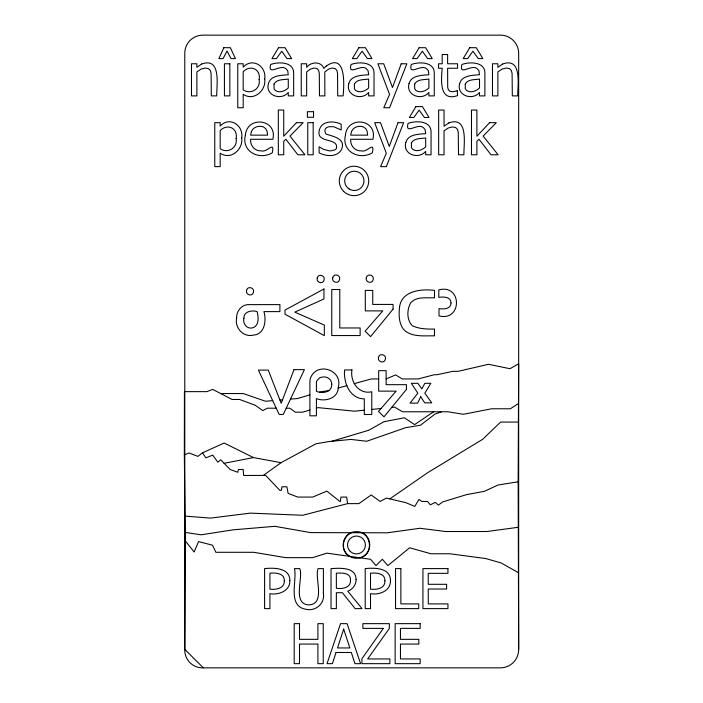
<?xml version="1.0" encoding="UTF-8"?>
<svg xmlns="http://www.w3.org/2000/svg" width="703" height="703" viewBox="0 0 703 703"><rect width="100%" height="100%" fill="white"/><g stroke="black" fill="none" stroke-linecap="round" stroke-linejoin="round"><path stroke-width="1.05" d="M203.308 667.85L184.775 649.317L184.775 53.683A18.085 18.085 0 0 1 203.308 35.15L500.141 35.15A18.199 18.199 0 0 1 518.665 53.683L518.665 649.317A18.26 18.26 0 0 1 500.141 667.85L203.308 667.85A17.742 17.742 0 0 1 184.775 649.317L185.32 540.897L184.335 454.885L184.432 391.641L206.84 391.641L212.728 389.4L232.052 399.48L239.644 399.48L255.145 405.236L262.781 410.605L267.342 408.206L276.253 408.206M518.665 649.317L518.146 481.801L518.665 363.785L509.974 368.706L488.515 364.295L458.136 371.325L452.873 371.325L437.02 374.725L434.313 374.725L418.197 378.943L402.221 378.943L395.666 374.927L386.132 378.926M441.502 411.773L434.99 414.102L420.456 425.227L405.631 427.696L366.729 441.264L351.025 439.428L329.074 441.528L315.875 443.813L281.059 462.688L253.511 457.583L224.108 443.031L202.517 452.82L197.903 456.388L189.089 452.978L184.335 454.885M263.3 475.448L281.059 462.688M389.814 498.893L427.406 472.855L482.653 439.322L500.606 422.072L518.252 422.072M433.637 411.773L414.594 424.612L404.339 417.775L383.847 421.747L368.794 430.245L331.895 441.264M518.287 403.61L510.36 408.777L491.634 408.777L463.347 414.295L448.092 411.773L402.511 411.773L394.585 407.107L391.72 407.406M359.918 557.822C374.541 554.597 371.439 531.02 356.474 531.688C343.407 531.099 338.222 550.475 349.83 556.495M309.9 394.858L297.562 398.531L290.48 399.128M319.584 391.975L328.916 390.622M309.9 410.034L302.58 412.178L295.269 412.178L289.9 408.206L286.2 408.206M316.412 408.118L318.037 407.635L354.655 411.185L364.303 410.201M338.196 388.065L346.939 385.657M354.171 383.671L371.369 378.926L378.68 378.926M518.146 481.801L498.058 485.008L484.543 491.283L466.458 494.657L442.705 501.907L438.417 505.097L435.227 502.329L430.341 504.816L427.486 501.45L421.844 501.45L418.962 499.446L414.761 506.424L405.868 502.68L386.386 498.084L380.095 501.45L371.219 494.991L358.89 503.629L347.563 503.629L302.782 515.273L250.356 513.128L210.469 518.102L185.03 516.116M224.108 463.303L253.511 457.583M518.348 527.276L486.968 531.512L445.597 531.512L419.955 528.278L387.195 532.812L310.559 532.602L274.882 526.319L233.027 529.851L201.12 534.807L185.223 532.435M371.782 409.436L381.079 408.487M272.702 400.64L265.558 401.246L243.247 393.557L220.698 393.557M279.926 400.025L282.536 399.805M518.559 572.76L501.063 562.91L485.703 558.542L449.683 553.762L430.904 553.762L409.638 547.778L387.854 565.616L382.37 559.272L376 565.616L370.516 559.272L326.86 553.156L312.598 557.655L285.664 557.655L253.765 552.294L215.839 552.294L212.552 545.22L198.562 541.582L194.142 552.013L185.32 540.897M202.517 452.82L205.882 457.864L212.745 455.14L217.825 462.187L220.698 459.797L230.118 469.49L237.799 472.284L238.414 469.49L243.203 469.49L243.616 475.448L265.716 475.448L279.794 490.334L281.393 490.334L281.938 486.784L286.877 486.784L288.133 493.392L297.738 497.074L312.782 497.074L326.825 491.125L340.27 501.731L340.964 497.074L346.72 497.074L347.563 503.629M360.744 532.391A13.295 13.295 0 0 1 367.194 552.839A13.295 13.295 0 0 1 345.753 552.839A13.295 13.295 0 0 1 352.203 532.391M236.647 317.897C234.442 327.8 243.317 337.739 253.625 335.076C264.855 334.32 266.586 320.155 263.897 311.614L279.899 311.614L279.899 304.619L249.09 304.619C241.99 304.153 236.278 311.086 236.647 317.897M351.931 369.936C350.015 381.791 358.732 394.726 371.782 391.773L371.782 414.506L364.303 414.506L364.303 398.847C354.013 399.005 347.177 389.945 345.322 380.71A33.129 33.129 0 0 1 344.602 369.936L351.931 369.936M243.879 318.327C242.561 323.398 246.771 329.18 252.236 327.95C259.407 326.069 258.546 317.202 257.105 311.614C251.876 309.856 243.519 311.508 243.879 318.327M323.398 593.569C325.006 603.728 315.339 611.759 305.612 609.22C287.052 606.012 297.36 579.949 294.452 568.604L299.777 568.604C303.591 577.453 291.842 604.158 308.916 604.914C326.016 604.105 314.285 577.523 318.081 568.604L323.398 568.604L323.398 593.569M241.718 137.876C243.335 149.37 230.804 160.548 220.18 153.175L220.18 166.637L214.767 166.637L214.767 122.665L220.18 122.665L220.18 126.03C229.635 115.96 243.669 125.257 241.718 137.876M264.723 78.982C266.34 90.476 253.809 101.654 243.185 94.281L243.185 107.744L237.772 107.744L237.772 63.771L243.185 63.771L243.185 67.137C252.641 57.066 266.674 66.363 264.723 78.982M331.754 384.049C332.264 392.265 322.457 394.005 316.412 391.325L316.412 382.45A6.38 6.38 0 0 1 317 380.516L319.768 377.766A5.598 5.598 0 0 1 321.631 377.239C326.35 375.868 331.658 378.829 331.754 384.049M245.365 135.187C241.322 151.62 259.196 160.53 272.254 152.832C275.093 140.117 266.753 153.087 261.208 150.82C254.776 151.294 250.057 145.451 250.602 139.282L272.861 139.282C277.641 118.877 247.131 115.362 245.365 135.187M345.437 135.187C341.394 151.62 359.268 160.53 372.326 152.832C375.165 140.117 366.825 153.087 361.289 150.82C354.848 151.294 350.129 145.451 350.674 139.282L372.933 139.282C377.713 118.877 347.203 115.362 345.437 135.187M289.856 580.669C290.207 591.003 278.59 595.204 269.917 593.701L269.917 608.622L264.592 608.622L264.592 568.604C273.748 567.646 290.049 567.629 289.856 580.669M390.464 580.669C390.815 591.003 379.189 595.204 370.516 593.701L370.516 608.622L365.2 608.622L365.2 568.604C374.356 567.646 390.648 567.629 390.464 580.669M319.478 129.624C315.058 144.238 339.066 136.83 336.394 148.518L334.944 149.924L329.997 150.987L323.529 149.379L319.127 146.795L319.127 152.859C326.06 156.523 337.247 157.402 341.544 149.449C346.14 138.394 333.099 136.567 325.884 133.983L324.795 130.978L325.252 128.992L326.631 127.586L328.679 126.742L333.723 126.698L341.183 129.993L341.183 124.22C334.268 120.644 321.904 120.547 319.478 129.624M338.248 387.581C338.125 398.46 325.102 402.054 316.412 398.619L316.412 415.816L309.9 415.816L309.9 382.713A13.348 13.348 0 0 1 310.664 377.573C317.387 361.474 343.152 369.919 338.248 387.581M236.138 138.482C237.816 147.823 227.807 153.904 220.18 148.772L220.18 130.573C227.166 123.297 238.097 127.884 236.138 138.482M259.143 79.588C260.822 88.93 250.813 95.01 243.185 89.879L243.185 71.68C250.163 64.404 261.103 68.991 259.143 79.588M268.441 83.49C264.952 95.467 281.182 101.047 288.274 92.471L288.274 95.889L293.652 95.889L293.652 73.92C294.39 61.75 278.968 61.539 270.699 64.456C267.263 76.724 280.769 63.463 286.086 68.859L287.694 70.66L288.274 74.755C281.358 75.326 270.848 75.186 268.441 83.49M348.811 83.49C345.331 95.467 361.562 101.047 368.644 92.471L368.644 95.889L374.022 95.889L374.022 73.92C374.761 61.75 359.347 61.539 351.078 64.456C347.634 76.724 361.149 63.463 366.465 68.859L368.073 70.66L368.644 74.755C361.737 75.326 351.219 75.186 348.811 83.49M409.058 83.49C405.569 95.467 421.8 101.047 428.892 92.471L428.892 95.889L434.269 95.889L434.269 73.92C435.008 61.75 419.594 61.539 411.325 64.456C407.881 76.724 421.387 63.463 426.703 68.859L428.32 70.66L428.892 74.755C421.976 75.326 411.466 75.186 409.058 83.49M405.833 142.384C402.353 154.361 418.584 159.941 425.675 151.365L425.675 154.783L431.053 154.783L431.053 132.814C431.783 120.644 416.369 120.433 408.1 123.35C404.664 135.617 418.171 122.357 423.487 127.753L425.095 129.554L425.675 133.649C418.76 134.22 408.241 134.08 405.833 142.384M459.674 83.49C456.185 95.467 472.416 101.047 479.508 92.471L479.508 95.889L484.885 95.889L484.885 73.92C485.624 61.75 470.202 61.539 461.933 64.456C458.497 76.724 472.003 63.463 477.319 68.859L478.928 70.66L479.508 74.755C472.592 75.326 462.073 75.186 459.674 83.49M451.018 302.975C451.062 309.179 443.435 309.39 438.997 308.573L438.997 315.893C462.284 321.886 462.337 283.599 438.786 289.9L438.786 297.378C443.25 296.596 451.045 296.666 451.018 302.975M246.604 290.304C245.11 294.821 252.482 297.088 253.449 292.272C254.934 287.755 247.57 285.48 246.604 290.304M317.255 277.984C315.761 282.509 323.134 284.777 324.092 279.952C325.586 275.435 318.213 273.168 317.255 277.984M332.721 277.667C331.236 282.184 338.6 284.451 339.567 279.636C341.06 275.119 333.688 272.843 332.721 277.667M366.325 277.711C364.839 282.228 372.203 284.495 373.17 279.68C374.664 275.163 367.291 272.887 366.325 277.711M378.53 357.326C377.036 361.843 384.409 364.11 385.367 359.295C386.861 354.778 379.488 352.502 378.53 357.326M399.541 307.167C398.733 314.645 398.768 322.835 403.39 329.162C411.176 337.633 424.146 335.542 434.472 335.867L434.472 329.039C426.976 329.189 419.076 329.004 412.195 325.674C406.554 319.566 406.835 309.663 410.754 302.712C416.826 296.183 426.51 298.142 434.507 297.791L434.507 290.409C421.457 288.687 401.483 290.655 399.541 307.167M356.087 579.457C356.201 584.738 352.704 589.457 347.783 591.205L362.027 608.622L355.12 608.622L342.431 592.708L336.359 592.708L336.359 608.622L331.034 608.622L331.034 568.604C339.663 568.112 356.017 566.68 356.087 579.457M350.525 579.861C351.157 587.91 342.37 589.167 336.359 588.279L336.359 573.173C341.5 572.927 350.692 572.391 350.525 579.861M274.021 84.052L274.056 88.648L275.216 90.397C279.39 93.358 284.908 91.144 288.274 87.98L288.274 79.07C283.476 79.878 276.71 79.017 274.021 84.052M354.391 84.052L354.426 88.648L355.595 90.397C359.769 93.358 365.279 91.144 368.644 87.98L368.644 79.07C363.846 79.878 357.089 79.017 354.391 84.052M284.32 580.801C284.645 588.683 275.892 589.887 269.917 589.167L269.917 573.173C275.506 572.708 284.662 573.042 284.32 580.801M414.638 84.052L414.673 88.648L415.833 90.397C420.007 93.358 425.526 91.144 428.892 87.98L428.892 79.07C424.094 79.878 417.327 79.017 414.638 84.052M411.413 142.946L411.448 147.542L412.617 149.291C416.791 152.252 422.301 150.038 425.675 146.874L425.675 137.964C420.869 138.772 414.111 137.911 411.413 142.946M384.928 580.801C385.253 588.683 376.5 589.887 370.516 589.167L370.516 573.173C376.105 572.708 385.27 573.042 384.928 580.801M465.245 84.052L465.281 88.648L466.449 90.397C470.623 93.358 476.142 91.144 479.508 87.98L479.508 79.07C474.701 79.878 467.943 79.017 465.245 84.052M251.41 131.566L250.602 135.143L267.597 135.143L267.078 131.373L265.76 128.702L263.326 126.865C258.818 125.301 253.317 126.935 251.41 131.566M351.482 131.566L350.674 135.143L367.669 135.143L367.151 131.373L365.832 128.702L363.398 126.865C358.89 125.301 353.389 126.935 351.482 131.566M336.034 652.489L332.405 663.667L327.027 663.667L340.524 623.649L347.08 623.649L360.577 663.667L354.953 663.667L351.324 652.489L336.034 652.489M343.67 629.08L337.51 647.946L349.848 647.946L343.67 629.08M401.228 63.771L392.485 87.55L383.715 63.771L377.88 63.771L389.55 94.343L383.803 107.744L389.585 107.744L406.861 63.771L401.228 63.771M398.012 122.665L389.269 146.444L380.499 122.665L374.655 122.665L386.334 153.236L380.578 166.637L386.36 166.637L403.645 122.665L398.012 122.665M294.003 369.637L281.209 403.302L268.238 370.103L258.396 370.103L279.17 414.445L283.256 414.445L304.399 369.637L294.003 369.637M223.862 47.699L218.853 58.595L223.079 58.595L227.051 51.029L231.05 58.595L235.391 58.595L230.382 47.699L223.862 47.699M420.719 396.756L417.591 403.135L410.042 403.135L417.828 393.17L411.334 383.328L417.846 383.302L421.826 388.917L424.84 383.302L430.807 383.302L424.84 393.17L431.712 402.845L424.726 402.845L420.719 396.756M278.52 47.699L271.964 58.595L276.428 58.595L281.718 51.231L287.035 58.595L291.604 58.595L285.049 47.699L278.52 47.699M358.899 47.699L352.344 58.595L356.799 58.595L362.089 51.231L367.414 58.595L371.984 58.595L365.428 47.699L358.899 47.699M419.146 47.699L412.591 58.595L417.046 58.595L422.336 51.231L427.652 58.595L432.231 58.595L425.675 47.699L419.146 47.699M415.921 106.592L409.366 117.489L413.821 117.489L419.12 110.125L424.436 117.489L429.006 117.489L422.45 106.592L415.921 106.592M469.753 47.699L463.198 58.595L467.653 58.595L472.952 51.231L478.268 58.595L482.838 58.595L476.283 47.699L469.753 47.699M383.337 628.377L361.922 658.72L361.922 663.667L389.875 663.667L389.875 658.939L367.669 658.939L389.33 628.456L389.33 623.649L362.889 623.649L362.889 628.377L383.337 628.377M393.065 309.127L370.622 336.588L365.121 331.192L382.766 310.884L365.296 310.884L365.296 290.418L372.748 290.418L372.748 304.425L393.065 304.425L393.065 309.127M406.448 389.383L384.005 416.835L378.504 411.448L396.149 391.14L378.68 391.14L378.68 370.666L386.132 370.666L386.132 384.673L406.448 384.673L406.448 389.383M296.438 122.665L283.731 136.241L283.731 110.037L278.326 110.037L278.326 154.783L283.731 154.783L283.731 141.356L285.857 139.282L297.852 154.783L304.953 154.783L289.97 136.092L303.169 122.665L296.438 122.665M489.596 122.665L476.889 136.241L476.889 110.037L471.485 110.037L471.485 154.783L476.889 154.783L476.889 141.356L479.015 139.282L491.01 154.783L498.111 154.783L483.128 136.092L496.327 122.665L489.596 122.665M326.262 66.029L323.846 68.428C321.227 61.047 310.814 61.653 306.649 67.339L306.649 63.771L301.244 63.771L301.244 95.889L306.649 95.889L306.649 71.908L310.383 69.122L314.065 68.024L316.939 68.569L318.582 70.274L319.303 73.217L319.47 95.889L324.883 95.889L324.768 71.996L328.723 69.043L332.299 68.024L335.173 68.569L336.816 70.274L337.537 73.217L337.704 95.889L343.108 95.889C344.066 85.52 346.438 52.163 326.262 66.029M201.656 64.026L196.884 67.339L196.884 63.771L191.48 63.771L191.48 95.889L196.884 95.889L196.884 71.908L201.067 69.105L205.223 68.024L208.448 68.613L210.285 70.414L211.102 73.472L211.322 95.889L216.726 95.889C216.498 85.88 221.691 56.732 201.656 64.026M502.654 64.026L497.882 67.339L497.882 63.771L492.478 63.771L492.478 95.889L497.882 95.889L497.882 71.908L502.065 69.105L506.222 68.024L509.438 68.613L511.283 70.414L512.1 73.472L512.32 95.889L517.724 95.889C517.496 85.88 522.689 56.732 502.654 64.026M448.822 122.92L444.05 126.232L444.05 110.037L438.646 110.037L438.646 154.783L444.05 154.783L444.05 130.802L448.233 127.999L452.389 126.918L455.606 127.507L457.451 129.308L458.268 132.366L458.488 154.783L463.892 154.783C463.664 144.774 468.857 115.626 448.822 122.92M323.934 289.003L284.996 310.067L284.996 314.206L324.338 335.639L324.338 325.102L294.777 312.132L323.934 298.986L323.934 289.003M457.249 90.749L452.908 91.777L449.946 91.276L448.365 89.764L447.697 87.295L447.618 68.253L457.565 68.253L457.565 63.771L447.618 63.771L447.618 54.535L442.205 54.535L442.205 63.771L438.558 63.771L438.558 68.253L442.205 68.253C441.22 79.676 438.936 102.137 457.565 95.608L457.249 90.749M229.837 63.771L224.433 63.771L224.433 95.889L229.837 95.889L229.837 63.771M313.547 111.68L307.396 111.68L307.396 117.287L313.547 117.287L313.547 111.68M313.178 122.665L307.773 122.665L307.773 154.783L313.178 154.783L313.178 122.665M339.777 289.513L331.763 289.513L331.763 335.559L360.138 335.559L360.138 327.967L339.777 327.967L339.777 289.513M400.868 568.604L395.543 568.604L395.543 608.622L418.742 608.622L418.742 603.895L400.868 603.895L400.868 568.604M447.952 568.604L422.934 568.604L422.934 608.622L447.952 608.622L447.952 603.895L428.25 603.895L428.25 589.026L446.607 589.026L446.607 584.298L428.25 584.298L428.25 573.332L447.952 573.332L447.952 568.604M299.504 623.649L294.188 623.649L294.188 663.667L299.504 663.667L299.504 644.071L317.914 644.071L317.914 663.667L323.239 663.667L323.239 623.649L317.914 623.649L317.914 639.343L299.504 639.343L299.504 623.649M420.166 623.649L395.139 623.649L395.139 663.667L420.166 663.667L420.166 658.939L400.464 658.939L400.464 644.071L418.821 644.071L418.821 639.343L400.464 639.343L400.464 628.377L420.166 628.377L420.166 623.649M343.609 191.357A14.719 14.719 0 0 0 368.24 184.757A14.719 14.719 0 0 0 350.208 166.734A14.719 14.719 0 0 0 343.609 191.357M350.164 551.301A8.928 8.928 0 0 0 365.103 547.294A8.928 8.928 0 0 0 354.163 536.354A8.928 8.928 0 0 0 350.164 551.301M349.163 189.002A9.657 9.657 0 0 0 363.978 181.251A9.657 9.657 0 0 0 349.857 172.297A9.657 9.657 0 0 0 349.163 189.002"/></g></svg>
